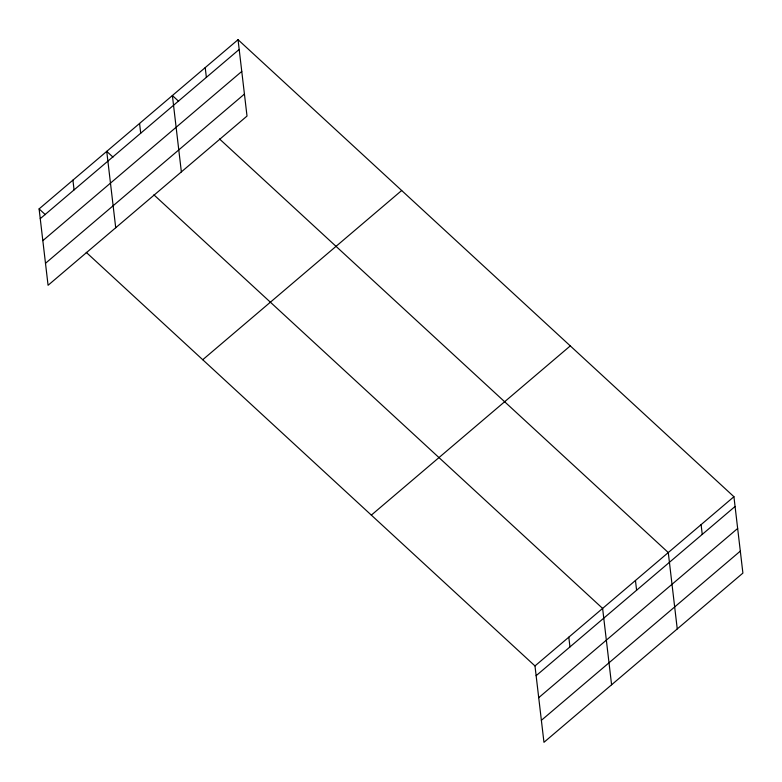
<?xml version="1.0" encoding="UTF-8"?>
<svg xmlns="http://www.w3.org/2000/svg" width="782" height="782" viewBox="0 0 782 782"><rect width="100%" height="100%" fill="white"/><g stroke="black" fill="none" stroke-linecap="round" stroke-linejoin="round"><path stroke-width="1.17" d="M238.041 39.687L247.014 116.059L48.073 285.283L39.1 208.902L238.041 39.687L733.927 496.717L742.9 573.098L543.959 742.313L534.986 665.941L86.235 252.351M40.244 218.667L239.194 49.442M42.834 240.651L241.775 71.426M45.493 263.299L244.434 94.075M202.743 359.73L401.684 190.505M371.342 515.113L570.283 345.898M534.986 665.941L733.927 496.717M536.129 675.697L735.07 506.482M538.71 697.681L737.661 528.466M541.369 720.33L740.319 551.115M178.619 101.269L172.392 95.531L181.365 171.903M219.527 138.971L668.278 552.561L677.251 628.933M112.97 157.104L106.743 151.366L115.716 227.748M153.878 194.816L602.619 608.406L611.592 684.778M39.1 208.902L45.327 214.639M701.102 524.634L702.246 534.399M635.453 580.479L636.597 590.244M568.807 637.174L569.951 646.929M205.216 67.604L206.37 77.369M139.567 123.448L140.711 133.214M72.921 180.134L74.065 189.899"/></g></svg>
